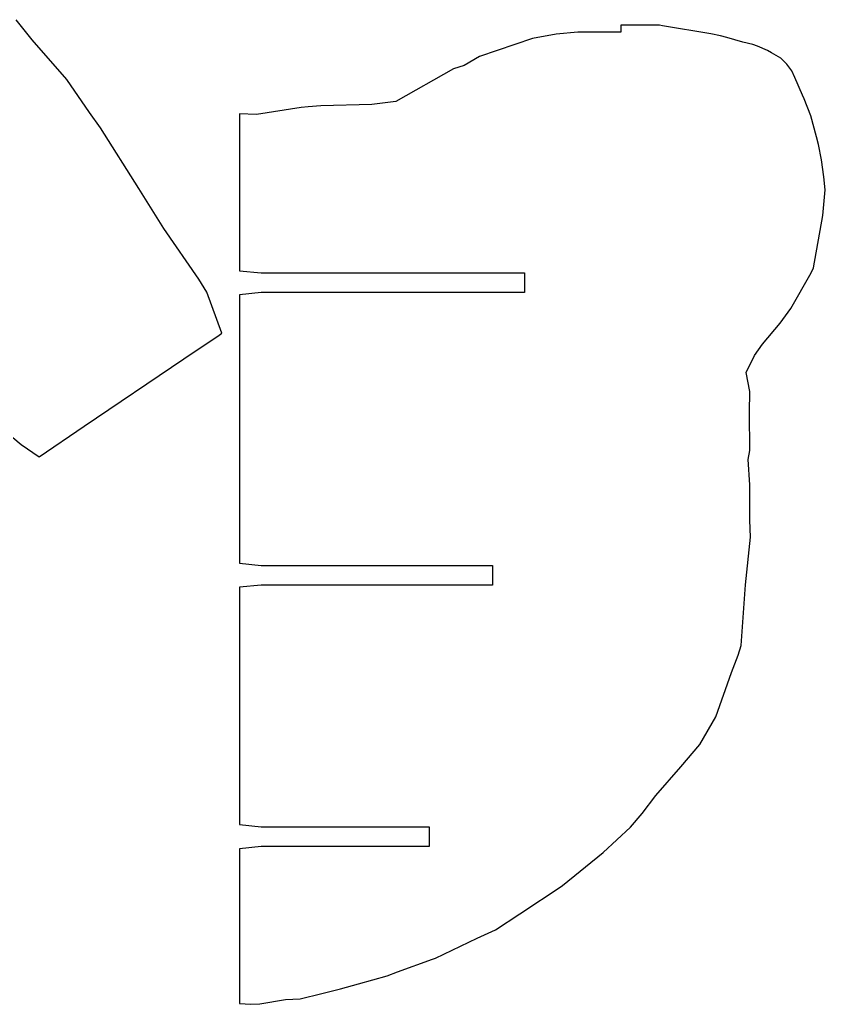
# Model space of a CAD drawing. Header units: inches. Extents: x -5 to 435, y 101 to 502.
# Drawn here: x 270.2 to 435.3, y 101.5 to 303.3 of the extents above; entities that cross this region are included whole.
import ezdxf

# ---------------------------------------------------------------- set-up
doc = ezdxf.new("R2010")
doc.units = ezdxf.units.IN
doc.header["$MEASUREMENT"] = 0
doc.layers.add('boundary', color=7, linetype='Continuous')

# ---------------------------------------------------------------- blocks, each defined once
blk = doc.blocks.new('block 60')
at = {"layer": 'boundary', "color": 5, "lineweight": 25, "true_color": 0x0000ff}
for points in [[(192.07, 281.99), (270.45, 216.22)], [(192.07, 281.99), (270.45, 216.22)], [(192.07, 281.99), (192.07, 281.99)], [(270.45, 216.22), (270.45, 216.22)]]:
    blk.add_lwpolyline(points, dxfattribs=at)
blk = doc.blocks.new('block 61')
at = {"layer": 'boundary', "color": 5, "lineweight": 25, "true_color": 0x0000ff}
for points in [[(270.45, 216.22), (274.15, 213.69)], [(270.45, 216.22), (274.15, 213.69)], [(270.45, 216.22), (270.45, 216.22)], [(274.15, 213.69), (274.15, 213.69)]]:
    blk.add_lwpolyline(points, dxfattribs=at)
blk = doc.blocks.new('block 62')
at = {"layer": 'boundary', "color": 5, "lineweight": 25, "true_color": 0x0000ff}
for points in [[(274.15, 213.69), (283.42, 219.96)], [(274.15, 213.69), (283.42, 219.96)], [(283.42, 219.96), (283.42, 219.96)], [(274.15, 213.69), (274.15, 213.69)]]:
    blk.add_lwpolyline(points, dxfattribs=at)
blk = doc.blocks.new('block 63')
at = {"layer": 'boundary', "color": 5, "lineweight": 25, "true_color": 0x0000ff}
for points in [[(283.42, 219.96), (303.83, 233.78)], [(283.42, 219.96), (303.83, 233.78)], [(303.83, 233.78), (303.83, 233.78)], [(283.42, 219.96), (283.42, 219.96)]]:
    blk.add_lwpolyline(points, dxfattribs=at)
blk = doc.blocks.new('block 64')
at = {"layer": 'boundary', "color": 5, "lineweight": 25, "true_color": 0x0000ff}
for points in [[(303.83, 233.78), (311.05, 238.66)], [(303.83, 233.78), (311.05, 238.66)], [(311.05, 238.66), (311.05, 238.66)], [(303.83, 233.78), (303.83, 233.78)]]:
    blk.add_lwpolyline(points, dxfattribs=at)
blk = doc.blocks.new('block 65')
at = {"layer": 'boundary', "color": 5, "lineweight": 25, "true_color": 0x0000ff}
for points in [[(311.05, 238.66), (311.65, 239.07)], [(311.05, 238.66), (311.65, 239.07)], [(311.05, 238.66), (311.05, 238.66)], [(311.65, 239.07), (311.65, 239.07)]]:
    blk.add_lwpolyline(points, dxfattribs=at)
blk = doc.blocks.new('block 66')
at = {"layer": 'boundary', "color": 5, "lineweight": 25, "true_color": 0x0000ff}
for points in [[(311.65, 239.07), (308.56, 247.47)], [(311.65, 239.07), (308.56, 247.47)], [(308.56, 247.47), (308.56, 247.47)], [(311.65, 239.07), (311.65, 239.07)]]:
    blk.add_lwpolyline(points, dxfattribs=at)
blk = doc.blocks.new('block 67')
at = {"layer": 'boundary', "color": 5, "lineweight": 25, "true_color": 0x0000ff}
for points in [[(308.56, 247.47), (306.93, 250.13)], [(308.56, 247.47), (306.93, 250.13)], [(306.93, 250.13), (306.93, 250.13)], [(308.56, 247.47), (308.56, 247.47)]]:
    blk.add_lwpolyline(points, dxfattribs=at)
blk = doc.blocks.new('block 68')
at = {"layer": 'boundary', "color": 5, "lineweight": 25, "true_color": 0x0000ff}
for points in [[(306.93, 250.13), (299.7, 260.53)], [(306.93, 250.13), (299.7, 260.53)], [(299.7, 260.53), (299.7, 260.53)], [(306.93, 250.13), (306.93, 250.13)]]:
    blk.add_lwpolyline(points, dxfattribs=at)
blk = doc.blocks.new('block 69')
at = {"layer": 'boundary', "color": 5, "lineweight": 25, "true_color": 0x0000ff}
for points in [[(299.7, 260.53), (294.6, 268.69)], [(299.7, 260.53), (294.6, 268.69)], [(294.6, 268.69), (294.6, 268.69)], [(299.7, 260.53), (299.7, 260.53)]]:
    blk.add_lwpolyline(points, dxfattribs=at)
blk = doc.blocks.new('block 70')
at = {"layer": 'boundary', "color": 5, "lineweight": 25, "true_color": 0x0000ff}
for points in [[(294.6, 268.69), (286.76, 281.15)], [(294.6, 268.69), (286.76, 281.15)], [(286.76, 281.15), (286.76, 281.15)], [(294.6, 268.69), (294.6, 268.69)]]:
    blk.add_lwpolyline(points, dxfattribs=at)
blk = doc.blocks.new('block 71')
at = {"layer": 'boundary', "color": 5, "lineweight": 25, "true_color": 0x0000ff}
for points in [[(286.76, 281.15), (284.51, 284.27)], [(286.76, 281.15), (284.51, 284.27)], [(284.51, 284.27), (284.51, 284.27)], [(286.76, 281.15), (286.76, 281.15)]]:
    blk.add_lwpolyline(points, dxfattribs=at)
blk = doc.blocks.new('block 72')
at = {"layer": 'boundary', "color": 5, "lineweight": 25, "true_color": 0x0000ff}
for points in [[(284.51, 284.27), (279.84, 291.01)], [(284.51, 284.27), (279.84, 291.01)], [(279.84, 291.01), (279.84, 291.01)], [(284.51, 284.27), (284.51, 284.27)]]:
    blk.add_lwpolyline(points, dxfattribs=at)
blk = doc.blocks.new('block 73')
at = {"layer": 'boundary', "color": 5, "lineweight": 25, "true_color": 0x0000ff}
for points in [[(279.84, 291.01), (272.72, 299.16)], [(279.84, 291.01), (272.72, 299.16)], [(272.72, 299.16), (272.72, 299.16)], [(279.84, 291.01), (279.84, 291.01)]]:
    blk.add_lwpolyline(points, dxfattribs=at)
blk = doc.blocks.new('block 74')
at = {"layer": 'boundary', "color": 5, "lineweight": 25, "true_color": 0x0000ff}
for points in [[(272.72, 299.16), (269.43, 303.3)], [(272.72, 299.16), (269.43, 303.3)], [(269.43, 303.3), (269.43, 303.3)], [(272.72, 299.16), (272.72, 299.16)]]:
    blk.add_lwpolyline(points, dxfattribs=at)
blk = doc.blocks.new('block 134')
at = {"layer": 'boundary', "color": 5, "lineweight": 25, "true_color": 0x0000ff}
for points in [[(381.48, 125.83), (389.8, 132.58)], [(381.48, 125.83), (389.8, 132.58)], [(389.8, 132.58), (389.8, 132.58)], [(381.48, 125.83), (381.48, 125.83)]]:
    blk.add_lwpolyline(points, dxfattribs=at)
blk = doc.blocks.new('block 135')
at = {"layer": 'boundary', "color": 5, "lineweight": 25, "true_color": 0x0000ff}
for points in [[(389.8, 132.58), (395.4, 137.81)], [(389.8, 132.58), (395.4, 137.81)], [(395.4, 137.81), (395.4, 137.81)], [(389.8, 132.58), (389.8, 132.58)]]:
    blk.add_lwpolyline(points, dxfattribs=at)
blk = doc.blocks.new('block 136')
at = {"layer": 'boundary', "color": 5, "lineweight": 25, "true_color": 0x0000ff}
for points in [[(395.4, 137.81), (397.78, 140.59)], [(395.4, 137.81), (397.78, 140.59)], [(397.78, 140.59), (397.78, 140.59)], [(395.4, 137.81), (395.4, 137.81)]]:
    blk.add_lwpolyline(points, dxfattribs=at)
blk = doc.blocks.new('block 137')
at = {"layer": 'boundary', "color": 5, "lineweight": 25, "true_color": 0x0000ff}
for points in [[(397.78, 140.59), (400.58, 144.28)], [(397.78, 140.59), (400.58, 144.28)], [(400.58, 144.28), (400.58, 144.28)], [(397.78, 140.59), (397.78, 140.59)]]:
    blk.add_lwpolyline(points, dxfattribs=at)
blk = doc.blocks.new('block 138')
at = {"layer": 'boundary', "color": 5, "lineweight": 25, "true_color": 0x0000ff}
for points in [[(400.58, 144.28), (405.75, 150.15)], [(400.58, 144.28), (405.75, 150.15)], [(405.75, 150.15), (405.75, 150.15)], [(400.58, 144.28), (400.58, 144.28)]]:
    blk.add_lwpolyline(points, dxfattribs=at)
blk = doc.blocks.new('block 139')
at = {"layer": 'boundary', "color": 5, "lineweight": 25, "true_color": 0x0000ff}
for points in [[(405.75, 150.15), (409.62, 154.76)], [(405.75, 150.15), (409.62, 154.76)], [(409.62, 154.76), (409.62, 154.76)], [(405.75, 150.15), (405.75, 150.15)]]:
    blk.add_lwpolyline(points, dxfattribs=at)
blk = doc.blocks.new('block 140')
at = {"layer": 'boundary', "color": 5, "lineweight": 25, "true_color": 0x0000ff}
for points in [[(409.62, 154.76), (412.87, 160.38)], [(409.62, 154.76), (412.87, 160.38)], [(412.87, 160.38), (412.87, 160.38)], [(409.62, 154.76), (409.62, 154.76)]]:
    blk.add_lwpolyline(points, dxfattribs=at)
blk = doc.blocks.new('block 141')
at = {"layer": 'boundary', "color": 5, "lineweight": 25, "true_color": 0x0000ff}
for points in [[(412.87, 160.38), (416.11, 169.5)], [(412.87, 160.38), (416.11, 169.5)], [(416.11, 169.5), (416.11, 169.5)], [(412.87, 160.38), (412.87, 160.38)]]:
    blk.add_lwpolyline(points, dxfattribs=at)
blk = doc.blocks.new('block 142')
at = {"layer": 'boundary', "color": 5, "lineweight": 25, "true_color": 0x0000ff}
for points in [[(416.11, 169.5), (417.49, 173.06)], [(416.11, 169.5), (417.49, 173.06)], [(417.49, 173.06), (417.49, 173.06)], [(416.11, 169.5), (416.11, 169.5)]]:
    blk.add_lwpolyline(points, dxfattribs=at)
blk = doc.blocks.new('block 143')
at = {"layer": 'boundary', "color": 5, "lineweight": 25, "true_color": 0x0000ff}
for points in [[(417.49, 173.06), (418.06, 175.02)], [(417.49, 173.06), (418.06, 175.02)], [(418.06, 175.02), (418.06, 175.02)], [(417.49, 173.06), (417.49, 173.06)]]:
    blk.add_lwpolyline(points, dxfattribs=at)
blk = doc.blocks.new('block 144')
at = {"layer": 'boundary', "color": 5, "lineweight": 25, "true_color": 0x0000ff}
for points in [[(418.06, 175.02), (418.96, 187.49)], [(418.06, 175.02), (418.96, 187.49)], [(418.96, 187.49), (418.96, 187.49)], [(418.06, 175.02), (418.06, 175.02)]]:
    blk.add_lwpolyline(points, dxfattribs=at)
blk = doc.blocks.new('block 145')
at = {"layer": 'boundary', "color": 5, "lineweight": 25, "true_color": 0x0000ff}
for points in [[(418.96, 187.49), (419.99, 197.26)], [(418.96, 187.49), (419.99, 197.26)], [(419.99, 197.26), (419.99, 197.26)], [(418.96, 187.49), (418.96, 187.49)]]:
    blk.add_lwpolyline(points, dxfattribs=at)
blk = doc.blocks.new('block 146')
at = {"layer": 'boundary', "color": 5, "lineweight": 25, "true_color": 0x0000ff}
for points in [[(419.99, 197.26), (419.85, 200.69)], [(419.99, 197.26), (419.85, 200.69)], [(419.85, 200.69), (419.85, 200.69)], [(419.99, 197.26), (419.99, 197.26)]]:
    blk.add_lwpolyline(points, dxfattribs=at)
blk = doc.blocks.new('block 147')
at = {"layer": 'boundary', "color": 5, "lineweight": 25, "true_color": 0x0000ff}
for points in [[(419.85, 200.69), (419.85, 207.98)], [(419.85, 200.69), (419.85, 207.98)], [(419.85, 207.98), (419.85, 207.98)], [(419.85, 200.69), (419.85, 200.69)]]:
    blk.add_lwpolyline(points, dxfattribs=at)
blk = doc.blocks.new('block 148')
at = {"layer": 'boundary', "color": 5, "lineweight": 25, "true_color": 0x0000ff}
for points in [[(419.85, 207.98), (419.53, 213.17)], [(419.85, 207.98), (419.53, 213.17)], [(419.53, 213.17), (419.53, 213.17)], [(419.85, 207.98), (419.85, 207.98)]]:
    blk.add_lwpolyline(points, dxfattribs=at)
blk = doc.blocks.new('block 149')
at = {"layer": 'boundary', "color": 5, "lineweight": 25, "true_color": 0x0000ff}
for points in [[(419.53, 213.17), (419.88, 214.98)], [(419.53, 213.17), (419.88, 214.98)], [(419.88, 214.98), (419.88, 214.98)], [(419.53, 213.17), (419.53, 213.17)]]:
    blk.add_lwpolyline(points, dxfattribs=at)
blk = doc.blocks.new('block 150')
at = {"layer": 'boundary', "color": 5, "lineweight": 25, "true_color": 0x0000ff}
for points in [[(419.88, 214.98), (419.81, 222.82)], [(419.88, 214.98), (419.81, 222.82)], [(419.81, 222.82), (419.81, 222.82)], [(419.88, 214.98), (419.88, 214.98)]]:
    blk.add_lwpolyline(points, dxfattribs=at)
blk = doc.blocks.new('block 151')
at = {"layer": 'boundary', "color": 5, "lineweight": 25, "true_color": 0x0000ff}
for points in [[(419.81, 222.82), (419.87, 227.11)], [(419.81, 222.82), (419.87, 227.11)], [(419.87, 227.11), (419.87, 227.11)], [(419.81, 222.82), (419.81, 222.82)]]:
    blk.add_lwpolyline(points, dxfattribs=at)
blk = doc.blocks.new('block 152')
at = {"layer": 'boundary', "color": 5, "lineweight": 25, "true_color": 0x0000ff}
for points in [[(419.87, 227.11), (419.14, 231)], [(419.87, 227.11), (419.14, 231)], [(419.14, 231), (419.14, 231)], [(419.87, 227.11), (419.87, 227.11)]]:
    blk.add_lwpolyline(points, dxfattribs=at)
blk = doc.blocks.new('block 153')
at = {"layer": 'boundary', "color": 5, "lineweight": 25, "true_color": 0x0000ff}
for points in [[(419.14, 231), (420.83, 234.46)], [(419.14, 231), (420.83, 234.46)], [(420.83, 234.46), (420.83, 234.46)], [(419.14, 231), (419.14, 231)]]:
    blk.add_lwpolyline(points, dxfattribs=at)
blk = doc.blocks.new('block 154')
at = {"layer": 'boundary', "color": 5, "lineweight": 25, "true_color": 0x0000ff}
for points in [[(420.83, 234.46), (422.43, 236.78)], [(420.83, 234.46), (422.43, 236.78)], [(422.43, 236.78), (422.43, 236.78)], [(420.83, 234.46), (420.83, 234.46)]]:
    blk.add_lwpolyline(points, dxfattribs=at)
blk = doc.blocks.new('block 155')
at = {"layer": 'boundary', "color": 5, "lineweight": 25, "true_color": 0x0000ff}
for points in [[(422.43, 236.78), (426.06, 241.1)], [(422.43, 236.78), (426.06, 241.1)], [(426.06, 241.1), (426.06, 241.1)], [(422.43, 236.78), (422.43, 236.78)]]:
    blk.add_lwpolyline(points, dxfattribs=at)
blk = doc.blocks.new('block 156')
at = {"layer": 'boundary', "color": 5, "lineweight": 25, "true_color": 0x0000ff}
for points in [[(426.06, 241.1), (428.24, 244.12)], [(426.06, 241.1), (428.24, 244.12)], [(428.24, 244.12), (428.24, 244.12)], [(426.06, 241.1), (426.06, 241.1)]]:
    blk.add_lwpolyline(points, dxfattribs=at)
blk = doc.blocks.new('block 157')
at = {"layer": 'boundary', "color": 5, "lineweight": 25, "true_color": 0x0000ff}
for points in [[(428.24, 244.12), (432.47, 251.4)], [(428.24, 244.12), (432.47, 251.4)], [(432.47, 251.4), (432.47, 251.4)], [(428.24, 244.12), (428.24, 244.12)]]:
    blk.add_lwpolyline(points, dxfattribs=at)
blk = doc.blocks.new('block 158')
at = {"layer": 'boundary', "color": 5, "lineweight": 25, "true_color": 0x0000ff}
for points in [[(432.47, 251.4), (432.94, 252.46)], [(432.47, 251.4), (432.94, 252.46)], [(432.94, 252.46), (432.94, 252.46)], [(432.47, 251.4), (432.47, 251.4)]]:
    blk.add_lwpolyline(points, dxfattribs=at)
blk = doc.blocks.new('block 159')
at = {"layer": 'boundary', "color": 5, "lineweight": 25, "true_color": 0x0000ff}
for points in [[(432.94, 252.46), (434.82, 263.15)], [(432.94, 252.46), (434.82, 263.15)], [(434.82, 263.15), (434.82, 263.15)], [(432.94, 252.46), (432.94, 252.46)]]:
    blk.add_lwpolyline(points, dxfattribs=at)
blk = doc.blocks.new('block 160')
at = {"layer": 'boundary', "color": 5, "lineweight": 25, "true_color": 0x0000ff}
for points in [[(434.82, 263.15), (435.34, 268.45)], [(434.82, 263.15), (435.34, 268.45)], [(435.34, 268.45), (435.34, 268.45)], [(434.82, 263.15), (434.82, 263.15)]]:
    blk.add_lwpolyline(points, dxfattribs=at)
blk = doc.blocks.new('block 161')
at = {"layer": 'boundary', "color": 5, "lineweight": 25, "true_color": 0x0000ff}
for points in [[(435.34, 268.45), (435.06, 271.06)], [(435.34, 268.45), (435.06, 271.06)], [(435.06, 271.06), (435.06, 271.06)], [(435.34, 268.45), (435.34, 268.45)]]:
    blk.add_lwpolyline(points, dxfattribs=at)
blk = doc.blocks.new('block 162')
at = {"layer": 'boundary', "color": 5, "lineweight": 25, "true_color": 0x0000ff}
for points in [[(435.06, 271.06), (434.58, 274.61)], [(435.06, 271.06), (434.58, 274.61)], [(434.58, 274.61), (434.58, 274.61)], [(435.06, 271.06), (435.06, 271.06)]]:
    blk.add_lwpolyline(points, dxfattribs=at)
blk = doc.blocks.new('block 163')
at = {"layer": 'boundary', "color": 5, "lineweight": 25, "true_color": 0x0000ff}
for points in [[(434.58, 274.61), (433.94, 277.75)], [(434.58, 274.61), (433.94, 277.75)], [(433.94, 277.75), (433.94, 277.75)], [(434.58, 274.61), (434.58, 274.61)]]:
    blk.add_lwpolyline(points, dxfattribs=at)
blk = doc.blocks.new('block 164')
at = {"layer": 'boundary', "color": 5, "lineweight": 25, "true_color": 0x0000ff}
for points in [[(433.94, 277.75), (433.56, 279.3)], [(433.94, 277.75), (433.56, 279.3)], [(433.56, 279.3), (433.56, 279.3)], [(433.94, 277.75), (433.94, 277.75)]]:
    blk.add_lwpolyline(points, dxfattribs=at)
blk = doc.blocks.new('block 165')
at = {"layer": 'boundary', "color": 5, "lineweight": 25, "true_color": 0x0000ff}
for points in [[(433.56, 279.3), (432.4, 283.6)], [(433.56, 279.3), (432.4, 283.6)], [(432.4, 283.6), (432.4, 283.6)], [(433.56, 279.3), (433.56, 279.3)]]:
    blk.add_lwpolyline(points, dxfattribs=at)
blk = doc.blocks.new('block 166')
at = {"layer": 'boundary', "color": 5, "lineweight": 25, "true_color": 0x0000ff}
for points in [[(432.4, 283.6), (431.04, 287.1)], [(432.4, 283.6), (431.04, 287.1)], [(431.04, 287.1), (431.04, 287.1)], [(432.4, 283.6), (432.4, 283.6)]]:
    blk.add_lwpolyline(points, dxfattribs=at)
blk = doc.blocks.new('block 167')
at = {"layer": 'boundary', "color": 5, "lineweight": 25, "true_color": 0x0000ff}
for points in [[(431.04, 287.1), (430.68, 287.8)], [(431.04, 287.1), (430.68, 287.8)], [(430.68, 287.8), (430.68, 287.8)], [(431.04, 287.1), (431.04, 287.1)]]:
    blk.add_lwpolyline(points, dxfattribs=at)
blk = doc.blocks.new('block 168')
at = {"layer": 'boundary', "color": 5, "lineweight": 25, "true_color": 0x0000ff}
for points in [[(430.68, 287.8), (429.11, 291.45)], [(430.68, 287.8), (429.11, 291.45)], [(429.11, 291.45), (429.11, 291.45)], [(430.68, 287.8), (430.68, 287.8)]]:
    blk.add_lwpolyline(points, dxfattribs=at)
blk = doc.blocks.new('block 169')
at = {"layer": 'boundary', "color": 5, "lineweight": 25, "true_color": 0x0000ff}
for points in [[(429.11, 291.45), (428.47, 292.84)], [(429.11, 291.45), (428.47, 292.84)], [(428.47, 292.84), (428.47, 292.84)], [(429.11, 291.45), (429.11, 291.45)]]:
    blk.add_lwpolyline(points, dxfattribs=at)
blk = doc.blocks.new('block 170')
at = {"layer": 'boundary', "color": 5, "lineweight": 25, "true_color": 0x0000ff}
for points in [[(428.47, 292.84), (427.42, 294.16)], [(428.47, 292.84), (427.42, 294.16)], [(427.42, 294.16), (427.42, 294.16)], [(428.47, 292.84), (428.47, 292.84)]]:
    blk.add_lwpolyline(points, dxfattribs=at)
blk = doc.blocks.new('block 171')
at = {"layer": 'boundary', "color": 5, "lineweight": 25, "true_color": 0x0000ff}
for points in [[(427.42, 294.16), (426.23, 295.4)], [(427.42, 294.16), (426.23, 295.4)], [(426.23, 295.4), (426.23, 295.4)], [(427.42, 294.16), (427.42, 294.16)]]:
    blk.add_lwpolyline(points, dxfattribs=at)
blk = doc.blocks.new('block 172')
at = {"layer": 'boundary', "color": 5, "lineweight": 25, "true_color": 0x0000ff}
for points in [[(426.23, 295.4), (424.29, 296.52)], [(426.23, 295.4), (424.29, 296.52)], [(424.29, 296.52), (424.29, 296.52)], [(426.23, 295.4), (426.23, 295.4)]]:
    blk.add_lwpolyline(points, dxfattribs=at)
blk = doc.blocks.new('block 173')
at = {"layer": 'boundary', "color": 5, "lineweight": 25, "true_color": 0x0000ff}
for points in [[(424.29, 296.52), (423.48, 296.99)], [(424.29, 296.52), (423.48, 296.99)], [(423.48, 296.99), (423.48, 296.99)], [(424.29, 296.52), (424.29, 296.52)]]:
    blk.add_lwpolyline(points, dxfattribs=at)
blk = doc.blocks.new('block 174')
at = {"layer": 'boundary', "color": 5, "lineweight": 25, "true_color": 0x0000ff}
for points in [[(423.48, 296.99), (421.45, 297.91)], [(423.48, 296.99), (421.45, 297.91)], [(421.45, 297.91), (421.45, 297.91)], [(423.48, 296.99), (423.48, 296.99)]]:
    blk.add_lwpolyline(points, dxfattribs=at)
blk = doc.blocks.new('block 175')
at = {"layer": 'boundary', "color": 5, "lineweight": 25, "true_color": 0x0000ff}
for points in [[(421.45, 297.91), (420.48, 298.22)], [(421.45, 297.91), (420.48, 298.22)], [(420.48, 298.22), (420.48, 298.22)], [(421.45, 297.91), (421.45, 297.91)]]:
    blk.add_lwpolyline(points, dxfattribs=at)
blk = doc.blocks.new('block 176')
at = {"layer": 'boundary', "color": 5, "lineweight": 25, "true_color": 0x0000ff}
for points in [[(420.48, 298.22), (418.43, 298.72)], [(420.48, 298.22), (418.43, 298.72)], [(418.43, 298.72), (418.43, 298.72)], [(420.48, 298.22), (420.48, 298.22)]]:
    blk.add_lwpolyline(points, dxfattribs=at)
blk = doc.blocks.new('block 177')
at = {"layer": 'boundary', "color": 5, "lineweight": 25, "true_color": 0x0000ff}
for points in [[(418.43, 298.72), (415.12, 299.62)], [(418.43, 298.72), (415.12, 299.62)], [(415.12, 299.62), (415.12, 299.62)], [(418.43, 298.72), (418.43, 298.72)]]:
    blk.add_lwpolyline(points, dxfattribs=at)
blk = doc.blocks.new('block 178')
at = {"layer": 'boundary', "color": 5, "lineweight": 25, "true_color": 0x0000ff}
for points in [[(415.12, 299.62), (413.84, 300)], [(415.12, 299.62), (413.84, 300)], [(413.84, 300), (413.84, 300)], [(415.12, 299.62), (415.12, 299.62)]]:
    blk.add_lwpolyline(points, dxfattribs=at)
blk = doc.blocks.new('block 179')
at = {"layer": 'boundary', "color": 5, "lineweight": 25, "true_color": 0x0000ff}
for points in [[(413.84, 300), (411.89, 300.4)], [(413.84, 300), (411.89, 300.4)], [(411.89, 300.4), (411.89, 300.4)], [(413.84, 300), (413.84, 300)]]:
    blk.add_lwpolyline(points, dxfattribs=at)
blk = doc.blocks.new('block 180')
at = {"layer": 'boundary', "color": 5, "lineweight": 25, "true_color": 0x0000ff}
for points in [[(411.89, 300.4), (401.93, 302.05)], [(411.89, 300.4), (401.93, 302.05)], [(401.93, 302.05), (401.93, 302.05)], [(411.89, 300.4), (411.89, 300.4)]]:
    blk.add_lwpolyline(points, dxfattribs=at)
blk = doc.blocks.new('block 181')
at = {"layer": 'boundary', "color": 5, "lineweight": 25, "true_color": 0x0000ff}
for points in [[(401.93, 302.05), (401.36, 302.15)], [(401.93, 302.05), (401.36, 302.15)], [(401.36, 302.15), (401.36, 302.15)], [(401.93, 302.05), (401.93, 302.05)]]:
    blk.add_lwpolyline(points, dxfattribs=at)
blk = doc.blocks.new('block 182')
at = {"layer": 'boundary', "color": 5, "lineweight": 25, "true_color": 0x0000ff}
for points in [[(401.36, 302.15), (393.4, 302.2)], [(401.36, 302.15), (393.4, 302.2)], [(393.4, 302.2), (393.4, 302.2)], [(401.36, 302.15), (401.36, 302.15)]]:
    blk.add_lwpolyline(points, dxfattribs=at)
blk = doc.blocks.new('block 183')
at = {"layer": 'boundary', "color": 5, "lineweight": 25, "true_color": 0x0000ff}
for points in [[(393.4, 302.2), (393.4, 300.75)], [(393.4, 302.2), (393.4, 300.75)], [(393.4, 302.2), (393.4, 302.2)], [(393.4, 300.75), (393.4, 300.75)]]:
    blk.add_lwpolyline(points, dxfattribs=at)
blk = doc.blocks.new('block 184')
at = {"layer": 'boundary', "color": 5, "lineweight": 25, "true_color": 0x0000ff}
for points in [[(393.4, 300.75), (384.59, 300.75)], [(393.4, 300.75), (384.59, 300.75)], [(384.59, 300.75), (384.59, 300.75)], [(393.4, 300.75), (393.4, 300.75)]]:
    blk.add_lwpolyline(points, dxfattribs=at)
blk = doc.blocks.new('block 185')
at = {"layer": 'boundary', "color": 5, "lineweight": 25, "true_color": 0x0000ff}
for points in [[(384.59, 300.75), (380.13, 300.31)], [(384.59, 300.75), (380.13, 300.31)], [(384.59, 300.75), (384.59, 300.75)], [(380.13, 300.31), (380.13, 300.31)]]:
    blk.add_lwpolyline(points, dxfattribs=at)
blk = doc.blocks.new('block 186')
at = {"layer": 'boundary', "color": 5, "lineweight": 25, "true_color": 0x0000ff}
for points in [[(380.13, 300.31), (375.32, 299.46)], [(380.13, 300.31), (375.32, 299.46)], [(375.32, 299.46), (375.32, 299.46)], [(380.13, 300.31), (380.13, 300.31)]]:
    blk.add_lwpolyline(points, dxfattribs=at)
blk = doc.blocks.new('block 187')
at = {"layer": 'boundary', "color": 5, "lineweight": 25, "true_color": 0x0000ff}
for points in [[(375.32, 299.46), (364.46, 295.77)], [(375.32, 299.46), (364.46, 295.77)], [(375.32, 299.46), (375.32, 299.46)], [(364.46, 295.77), (364.46, 295.77)]]:
    blk.add_lwpolyline(points, dxfattribs=at)
blk = doc.blocks.new('block 188')
at = {"layer": 'boundary', "color": 5, "lineweight": 25, "true_color": 0x0000ff}
for points in [[(364.46, 295.77), (361.27, 293.93)], [(364.46, 295.77), (361.27, 293.93)], [(364.46, 295.77), (364.46, 295.77)], [(361.27, 293.93), (361.27, 293.93)]]:
    blk.add_lwpolyline(points, dxfattribs=at)
blk = doc.blocks.new('block 189')
at = {"layer": 'boundary', "color": 5, "lineweight": 25, "true_color": 0x0000ff}
for points in [[(361.27, 293.93), (359.13, 293.23)], [(361.27, 293.93), (359.13, 293.23)], [(359.13, 293.23), (359.13, 293.23)], [(361.27, 293.93), (361.27, 293.93)]]:
    blk.add_lwpolyline(points, dxfattribs=at)
blk = doc.blocks.new('block 190')
at = {"layer": 'boundary', "color": 5, "lineweight": 25, "true_color": 0x0000ff}
for points in [[(359.13, 293.23), (347.26, 286.53)], [(359.13, 293.23), (347.26, 286.53)], [(359.13, 293.23), (359.13, 293.23)], [(347.26, 286.53), (347.26, 286.53)]]:
    blk.add_lwpolyline(points, dxfattribs=at)
blk = doc.blocks.new('block 191')
at = {"layer": 'boundary', "color": 5, "lineweight": 25, "true_color": 0x0000ff}
for points in [[(347.26, 286.53), (342.39, 285.9)], [(347.26, 286.53), (342.39, 285.9)], [(342.39, 285.9), (342.39, 285.9)], [(347.26, 286.53), (347.26, 286.53)]]:
    blk.add_lwpolyline(points, dxfattribs=at)
blk = doc.blocks.new('block 192')
at = {"layer": 'boundary', "color": 5, "lineweight": 25, "true_color": 0x0000ff}
for points in [[(342.39, 285.9), (331.93, 285.62)], [(342.39, 285.9), (331.93, 285.62)], [(331.93, 285.62), (331.93, 285.62)], [(342.39, 285.9), (342.39, 285.9)]]:
    blk.add_lwpolyline(points, dxfattribs=at)
blk = doc.blocks.new('block 193')
at = {"layer": 'boundary', "color": 5, "lineweight": 25, "true_color": 0x0000ff}
for points in [[(331.93, 285.62), (329.34, 285.47)], [(331.93, 285.62), (329.34, 285.47)], [(329.34, 285.47), (329.34, 285.47)], [(331.93, 285.62), (331.93, 285.62)]]:
    blk.add_lwpolyline(points, dxfattribs=at)
blk = doc.blocks.new('block 194')
at = {"layer": 'boundary', "color": 5, "lineweight": 25, "true_color": 0x0000ff}
for points in [[(329.34, 285.47), (327.86, 285.28)], [(329.34, 285.47), (327.86, 285.28)], [(327.86, 285.28), (327.86, 285.28)], [(329.34, 285.47), (329.34, 285.47)]]:
    blk.add_lwpolyline(points, dxfattribs=at)
blk = doc.blocks.new('block 195')
at = {"layer": 'boundary', "color": 5, "lineweight": 25, "true_color": 0x0000ff}
for points in [[(327.86, 285.28), (318.71, 283.84)], [(327.86, 285.28), (318.71, 283.84)], [(327.86, 285.28), (327.86, 285.28)], [(318.71, 283.84), (318.71, 283.84)]]:
    blk.add_lwpolyline(points, dxfattribs=at)
blk = doc.blocks.new('block 196')
at = {"layer": 'boundary', "color": 5, "lineweight": 25, "true_color": 0x0000ff}
for points in [[(318.71, 283.84), (315.24, 284.02)], [(318.71, 283.84), (315.24, 284.02)], [(315.24, 284.02), (315.24, 284.02)], [(318.71, 283.84), (318.71, 283.84)]]:
    blk.add_lwpolyline(points, dxfattribs=at)
blk = doc.blocks.new('block 197')
at = {"layer": 'boundary', "color": 5, "lineweight": 25, "true_color": 0x0000ff}
for points in [[(315.24, 284.02), (315.24, 251.86)], [(315.24, 284.02), (315.24, 251.86)], [(315.24, 284.02), (315.24, 284.02)], [(315.24, 251.86), (315.24, 251.86)]]:
    blk.add_lwpolyline(points, dxfattribs=at)
blk = doc.blocks.new('block 198')
at = {"layer": 'boundary', "color": 5, "lineweight": 25, "true_color": 0x0000ff}
for points in [[(315.24, 251.86), (319.7, 251.42)], [(315.24, 251.86), (319.7, 251.42)], [(315.24, 251.86), (315.24, 251.86)], [(319.7, 251.42), (319.7, 251.42)]]:
    blk.add_lwpolyline(points, dxfattribs=at)
blk = doc.blocks.new('block 199')
at = {"layer": 'boundary', "color": 5, "lineweight": 25, "true_color": 0x0000ff}
for points in [[(319.7, 251.42), (373.69, 251.42)], [(319.7, 251.42), (373.69, 251.42)], [(319.7, 251.42), (319.7, 251.42)], [(373.69, 251.42), (373.69, 251.42)]]:
    blk.add_lwpolyline(points, dxfattribs=at)
blk = doc.blocks.new('block 200')
at = {"layer": 'boundary', "color": 5, "lineweight": 25, "true_color": 0x0000ff}
for points in [[(373.69, 251.42), (373.69, 247.37)], [(373.69, 251.42), (373.69, 247.37)], [(373.69, 251.42), (373.69, 251.42)], [(373.69, 247.37), (373.69, 247.37)]]:
    blk.add_lwpolyline(points, dxfattribs=at)
blk = doc.blocks.new('block 201')
at = {"layer": 'boundary', "color": 5, "lineweight": 25, "true_color": 0x0000ff}
for points in [[(373.69, 247.37), (319.7, 247.37)], [(373.69, 247.37), (319.7, 247.37)], [(319.7, 247.37), (319.7, 247.37)], [(373.69, 247.37), (373.69, 247.37)]]:
    blk.add_lwpolyline(points, dxfattribs=at)
blk = doc.blocks.new('block 202')
at = {"layer": 'boundary', "color": 5, "lineweight": 25, "true_color": 0x0000ff}
for points in [[(319.7, 247.37), (315.24, 246.93)], [(319.7, 247.37), (315.24, 246.93)], [(315.24, 246.93), (315.24, 246.93)], [(319.7, 247.37), (319.7, 247.37)]]:
    blk.add_lwpolyline(points, dxfattribs=at)
blk = doc.blocks.new('block 203')
at = {"layer": 'boundary', "color": 5, "lineweight": 25, "true_color": 0x0000ff}
for points in [[(315.24, 246.93), (315.24, 191.9)], [(315.24, 246.93), (315.24, 191.9)], [(315.24, 246.93), (315.24, 246.93)], [(315.24, 191.9), (315.24, 191.9)]]:
    blk.add_lwpolyline(points, dxfattribs=at)
blk = doc.blocks.new('block 204')
at = {"layer": 'boundary', "color": 5, "lineweight": 25, "true_color": 0x0000ff}
for points in [[(315.24, 191.9), (319.7, 191.45)], [(315.24, 191.9), (319.7, 191.45)], [(315.24, 191.9), (315.24, 191.9)], [(319.7, 191.45), (319.7, 191.45)]]:
    blk.add_lwpolyline(points, dxfattribs=at)
blk = doc.blocks.new('block 205')
at = {"layer": 'boundary', "color": 5, "lineweight": 25, "true_color": 0x0000ff}
for points in [[(319.7, 191.45), (367.14, 191.45)], [(319.7, 191.45), (367.14, 191.45)], [(319.7, 191.45), (319.7, 191.45)], [(367.14, 191.45), (367.14, 191.45)]]:
    blk.add_lwpolyline(points, dxfattribs=at)
blk = doc.blocks.new('block 206')
at = {"layer": 'boundary', "color": 5, "lineweight": 25, "true_color": 0x0000ff}
for points in [[(367.14, 191.45), (367.14, 187.4)], [(367.14, 191.45), (367.14, 187.4)], [(367.14, 191.45), (367.14, 191.45)], [(367.14, 187.4), (367.14, 187.4)]]:
    blk.add_lwpolyline(points, dxfattribs=at)
blk = doc.blocks.new('block 207')
at = {"layer": 'boundary', "color": 5, "lineweight": 25, "true_color": 0x0000ff}
for points in [[(367.14, 187.4), (319.7, 187.4)], [(367.14, 187.4), (319.7, 187.4)], [(319.7, 187.4), (319.7, 187.4)], [(367.14, 187.4), (367.14, 187.4)]]:
    blk.add_lwpolyline(points, dxfattribs=at)
blk = doc.blocks.new('block 208')
at = {"layer": 'boundary', "color": 5, "lineweight": 25, "true_color": 0x0000ff}
for points in [[(319.7, 187.4), (315.24, 186.96)], [(319.7, 187.4), (315.24, 186.96)], [(315.24, 186.96), (315.24, 186.96)], [(319.7, 187.4), (319.7, 187.4)]]:
    blk.add_lwpolyline(points, dxfattribs=at)
blk = doc.blocks.new('block 209')
at = {"layer": 'boundary', "color": 5, "lineweight": 25, "true_color": 0x0000ff}
for points in [[(315.24, 186.96), (315.24, 138.31)], [(315.24, 186.96), (315.24, 138.31)], [(315.24, 186.96), (315.24, 186.96)], [(315.24, 138.31), (315.24, 138.31)]]:
    blk.add_lwpolyline(points, dxfattribs=at)
blk = doc.blocks.new('block 210')
at = {"layer": 'boundary', "color": 5, "lineweight": 25, "true_color": 0x0000ff}
for points in [[(315.24, 138.31), (319.7, 137.87)], [(315.24, 138.31), (319.7, 137.87)], [(315.24, 138.31), (315.24, 138.31)], [(319.7, 137.87), (319.7, 137.87)]]:
    blk.add_lwpolyline(points, dxfattribs=at)
blk = doc.blocks.new('block 211')
at = {"layer": 'boundary', "color": 5, "lineweight": 25, "true_color": 0x0000ff}
for points in [[(319.7, 137.87), (354.13, 137.87)], [(319.7, 137.87), (354.13, 137.87)], [(319.7, 137.87), (319.7, 137.87)], [(354.13, 137.87), (354.13, 137.87)]]:
    blk.add_lwpolyline(points, dxfattribs=at)
blk = doc.blocks.new('block 212')
at = {"layer": 'boundary', "color": 5, "lineweight": 25, "true_color": 0x0000ff}
for points in [[(354.13, 137.87), (354.13, 133.82)], [(354.13, 137.87), (354.13, 133.82)], [(354.13, 137.87), (354.13, 137.87)], [(354.13, 133.82), (354.13, 133.82)]]:
    blk.add_lwpolyline(points, dxfattribs=at)
blk = doc.blocks.new('block 213')
at = {"layer": 'boundary', "color": 5, "lineweight": 25, "true_color": 0x0000ff}
for points in [[(354.13, 133.82), (319.7, 133.82)], [(354.13, 133.82), (319.7, 133.82)], [(319.7, 133.82), (319.7, 133.82)], [(354.13, 133.82), (354.13, 133.82)]]:
    blk.add_lwpolyline(points, dxfattribs=at)
blk = doc.blocks.new('block 214')
at = {"layer": 'boundary', "color": 5, "lineweight": 25, "true_color": 0x0000ff}
for points in [[(319.7, 133.82), (315.24, 133.38)], [(319.7, 133.82), (315.24, 133.38)], [(315.24, 133.38), (315.24, 133.38)], [(319.7, 133.82), (319.7, 133.82)]]:
    blk.add_lwpolyline(points, dxfattribs=at)
blk = doc.blocks.new('block 215')
at = {"layer": 'boundary', "color": 5, "lineweight": 25, "true_color": 0x0000ff}
for points in [[(315.24, 133.38), (315.24, 101.68)], [(315.24, 133.38), (315.24, 101.68)], [(315.24, 133.38), (315.24, 133.38)], [(315.24, 101.68), (315.24, 101.68)]]:
    blk.add_lwpolyline(points, dxfattribs=at)
blk = doc.blocks.new('block 216')
at = {"layer": 'boundary', "color": 5, "lineweight": 25, "true_color": 0x0000ff}
for points in [[(315.24, 101.68), (317.54, 101.49)], [(315.24, 101.68), (317.54, 101.49)], [(315.24, 101.68), (315.24, 101.68)], [(317.54, 101.49), (317.54, 101.49)]]:
    blk.add_lwpolyline(points, dxfattribs=at)
blk = doc.blocks.new('block 217')
at = {"layer": 'boundary', "color": 5, "lineweight": 25, "true_color": 0x0000ff}
for points in [[(317.54, 101.49), (319.44, 101.58)], [(317.54, 101.49), (319.44, 101.58)], [(317.54, 101.49), (317.54, 101.49)], [(319.44, 101.58), (319.44, 101.58)]]:
    blk.add_lwpolyline(points, dxfattribs=at)
blk = doc.blocks.new('block 218')
at = {"layer": 'boundary', "color": 5, "lineweight": 25, "true_color": 0x0000ff}
for points in [[(319.44, 101.58), (324.69, 102.44)], [(319.44, 101.58), (324.69, 102.44)], [(319.44, 101.58), (319.44, 101.58)], [(324.69, 102.44), (324.69, 102.44)]]:
    blk.add_lwpolyline(points, dxfattribs=at)
blk = doc.blocks.new('block 219')
at = {"layer": 'boundary', "color": 5, "lineweight": 25, "true_color": 0x0000ff}
for points in [[(324.69, 102.44), (327.68, 102.62)], [(324.69, 102.44), (327.68, 102.62)], [(324.69, 102.44), (324.69, 102.44)], [(327.68, 102.62), (327.68, 102.62)]]:
    blk.add_lwpolyline(points, dxfattribs=at)
blk = doc.blocks.new('block 220')
at = {"layer": 'boundary', "color": 5, "lineweight": 25, "true_color": 0x0000ff}
for points in [[(327.68, 102.62), (332.09, 103.67)], [(327.68, 102.62), (332.09, 103.67)], [(332.09, 103.67), (332.09, 103.67)], [(327.68, 102.62), (327.68, 102.62)]]:
    blk.add_lwpolyline(points, dxfattribs=at)
blk = doc.blocks.new('block 221')
at = {"layer": 'boundary', "color": 5, "lineweight": 25, "true_color": 0x0000ff}
for points in [[(332.09, 103.67), (335.95, 104.63)], [(332.09, 103.67), (335.95, 104.63)], [(332.09, 103.67), (332.09, 103.67)], [(335.95, 104.63), (335.95, 104.63)]]:
    blk.add_lwpolyline(points, dxfattribs=at)
blk = doc.blocks.new('block 222')
at = {"layer": 'boundary', "color": 5, "lineweight": 25, "true_color": 0x0000ff}
for points in [[(335.95, 104.63), (339.67, 105.67)], [(335.95, 104.63), (339.67, 105.67)], [(339.67, 105.67), (339.67, 105.67)], [(335.95, 104.63), (335.95, 104.63)]]:
    blk.add_lwpolyline(points, dxfattribs=at)
blk = doc.blocks.new('block 223')
at = {"layer": 'boundary', "color": 5, "lineweight": 25, "true_color": 0x0000ff}
for points in [[(339.67, 105.67), (345.5, 107.34)], [(339.67, 105.67), (345.5, 107.34)], [(345.5, 107.34), (345.5, 107.34)], [(339.67, 105.67), (339.67, 105.67)]]:
    blk.add_lwpolyline(points, dxfattribs=at)
blk = doc.blocks.new('block 224')
at = {"layer": 'boundary', "color": 5, "lineweight": 25, "true_color": 0x0000ff}
for points in [[(345.5, 107.34), (347.66, 108.11)], [(345.5, 107.34), (347.66, 108.11)], [(345.5, 107.34), (345.5, 107.34)], [(347.66, 108.11), (347.66, 108.11)]]:
    blk.add_lwpolyline(points, dxfattribs=at)
blk = doc.blocks.new('block 225')
at = {"layer": 'boundary', "color": 5, "lineweight": 25, "true_color": 0x0000ff}
for points in [[(347.66, 108.11), (354.83, 110.76)], [(347.66, 108.11), (354.83, 110.76)], [(354.83, 110.76), (354.83, 110.76)], [(347.66, 108.11), (347.66, 108.11)]]:
    blk.add_lwpolyline(points, dxfattribs=at)
blk = doc.blocks.new('block 226')
at = {"layer": 'boundary', "color": 5, "lineweight": 25, "true_color": 0x0000ff}
for points in [[(354.83, 110.76), (355.41, 110.95)], [(354.83, 110.76), (355.41, 110.95)], [(354.83, 110.76), (354.83, 110.76)], [(355.41, 110.95), (355.41, 110.95)]]:
    blk.add_lwpolyline(points, dxfattribs=at)
blk = doc.blocks.new('block 227')
at = {"layer": 'boundary', "color": 5, "lineweight": 25, "true_color": 0x0000ff}
for points in [[(355.41, 110.95), (363.97, 115.04)], [(355.41, 110.95), (363.97, 115.04)], [(363.97, 115.04), (363.97, 115.04)], [(355.41, 110.95), (355.41, 110.95)]]:
    blk.add_lwpolyline(points, dxfattribs=at)
blk = doc.blocks.new('block 228')
at = {"layer": 'boundary', "color": 5, "lineweight": 25, "true_color": 0x0000ff}
for points in [[(363.97, 115.04), (367.75, 116.77)], [(363.97, 115.04), (367.75, 116.77)], [(363.97, 115.04), (363.97, 115.04)], [(367.75, 116.77), (367.75, 116.77)]]:
    blk.add_lwpolyline(points, dxfattribs=at)
blk = doc.blocks.new('block 229')
at = {"layer": 'boundary', "color": 5, "lineweight": 25, "true_color": 0x0000ff}
for points in [[(367.75, 116.77), (372.73, 120.03)], [(367.75, 116.77), (372.73, 120.03)], [(372.73, 120.03), (372.73, 120.03)], [(367.75, 116.77), (367.75, 116.77)]]:
    blk.add_lwpolyline(points, dxfattribs=at)
blk = doc.blocks.new('block 230')
at = {"layer": 'boundary', "color": 5, "lineweight": 25, "true_color": 0x0000ff}
for points in [[(372.73, 120.03), (381.42, 125.78)], [(372.73, 120.03), (381.42, 125.78)], [(381.42, 125.78), (381.42, 125.78)], [(372.73, 120.03), (372.73, 120.03)]]:
    blk.add_lwpolyline(points, dxfattribs=at)
blk = doc.blocks.new('block 231')
at = {"layer": 'boundary', "color": 5, "lineweight": 25, "true_color": 0x0000ff}
for points in [[(381.42, 125.78), (381.48, 125.83)], [(381.42, 125.78), (381.48, 125.83)], [(381.42, 125.78), (381.42, 125.78)], [(381.48, 125.83), (381.48, 125.83)]]:
    blk.add_lwpolyline(points, dxfattribs=at)

msp = doc.modelspace()

# ---------------------------------------------------------------- block references
at = {"layer": 'boundary'}
for name in ['block 74', 'block 185', 'block 184', 'block 182', 'block 183', 'block 181', 'block 180', 'block 73', 'block 187', 'block 186', 'block 179', 'block 178', 'block 177', 'block 176', 'block 175', 'block 174', 'block 173', 'block 188', 'block 172', 'block 171', 'block 190', 'block 189', 'block 170', 'block 169', 'block 72', 'block 168', 'block 167', 'block 166', 'block 195', 'block 194', 'block 193', 'block 192', 'block 191', 'block 71', 'block 196', 'block 197', 'block 165', 'block 60', 'block 70', 'block 164', 'block 163', 'block 162', 'block 161', 'block 69', 'block 160', 'block 159', 'block 68', 'block 158', 'block 198', 'block 199', 'block 200', 'block 157', 'block 67', 'block 66', 'block 202', 'block 203', 'block 201', 'block 156', 'block 155', 'block 64', 'block 65', 'block 154', 'block 153', 'block 63', 'block 152', 'block 151', 'block 150', 'block 62', 'block 61', 'block 149', 'block 148', 'block 147', 'block 146', 'block 145', 'block 204', 'block 205', 'block 206', 'block 208', 'block 209', 'block 207', 'block 144', 'block 143', 'block 142', 'block 141', 'block 140', 'block 139', 'block 138', 'block 137', 'block 136', 'block 210', 'block 211', 'block 212', 'block 135', 'block 214', 'block 215', 'block 213', 'block 134', 'block 230', 'block 231', 'block 229', 'block 227', 'block 228', 'block 225', 'block 226', 'block 223', 'block 224', 'block 222', 'block 220', 'block 221', 'block 216', 'block 217', 'block 218', 'block 219']:
    msp.add_blockref(name, (0, 0), dxfattribs=at)

doc.saveas('drawing.dxf')
